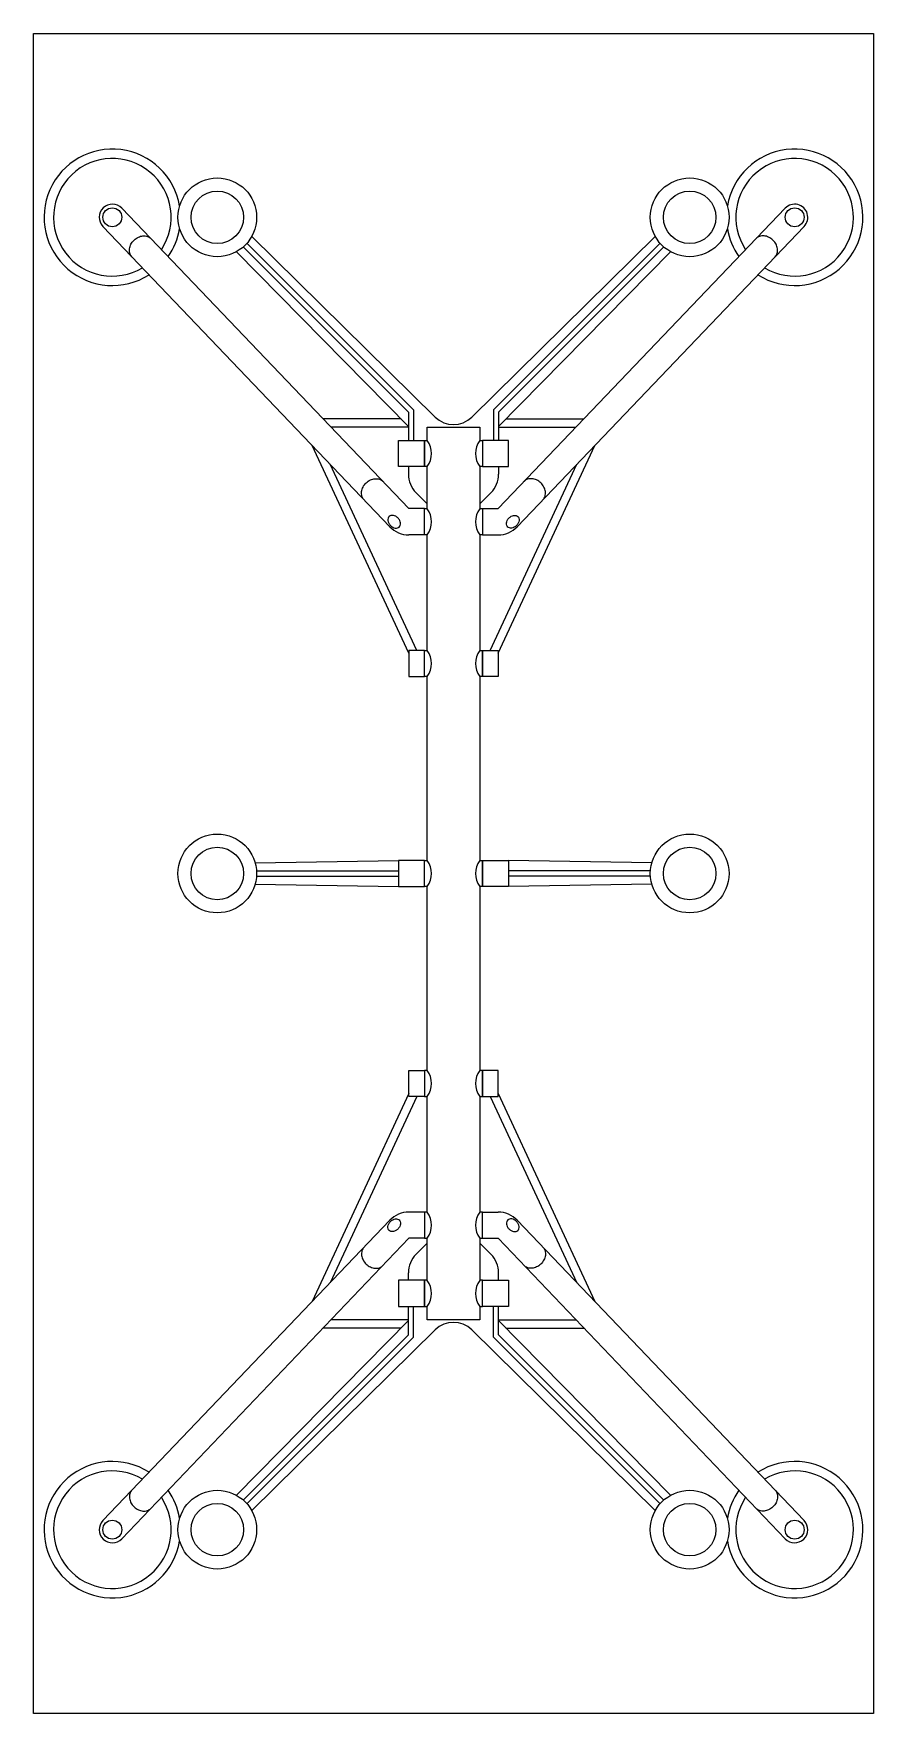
# Model space of a CAD drawing. Header units: millimetres. Extents: x 2198.5 to 2287.8, y 1208.8 to 1298.1.
# Drawn here: x 2278.594 to 2279.394, y 1288.015 to 1289.615 of the extents above; entities that cross this region are included whole.
import ezdxf

# ---------------------------------------------------------------- set-up
doc = ezdxf.new("R2010")
doc.units = ezdxf.units.MM

# ---------------------------------------------------------------- blocks, each defined once
blk = doc.blocks.new('Butaca5')
at = {"linetype": 'ByBlock'}
for p, q in [((-0.3302, 0.0605), (-0.6164, 0.334)), ((0.3302, 0.0605), (0.6164, 0.334)), ((-0.3475, 0.0425), (-0.6336, 0.316)), ((0.3475, 0.0425), (0.6336, 0.316)), ((-0.6068, 0.1922), (-0.4348, 0.0175)), ((-0.6003, 0.1968), (-0.4415, 0.038)), ((-0.5968, 0.2003), (-0.4395, 0.043)), ((-0.5922, 0.2068), (-0.4259, 0.043)), ((0.5922, 0.2068), (0.4259, 0.043)), ((0.6068, 0.1922), (0.4348, 0.0175)), ((0.5968, 0.2003), (0.4395, 0.043)), ((0.6003, 0.1968), (0.4415, 0.038)), ((-0.0103, 0.1889), (-0.0125, 0.0525)), ((-0.0025, 0.1876), (-0.0025, 0.0525)), ((0.0025, 0.1876), (0.0025, 0.0525)), ((0.0103, 0.1889), (0.0125, 0.0525)), ((-0.2097, 0.0425), (-0.4077, 0.1346)), ((0.2097, 0.0425), (0.4077, 0.1346)), ((-0.433, 0.05), (-0.433, 0.1242)), ((-0.425, 0.043), (-0.425, 0.1165)), ((-0.2125, 0.035), (-0.3898, 0.1174)), ((0.2125, 0.035), (0.3898, 0.1174)), ((0.425, 0.043), (0.425, 0.1165)), ((0.433, 0.05), (0.433, 0.1242)), ((-0.4415, 0.038), (-0.4125, 0.038)), ((-0.4395, 0.043), (-0.4125, 0.043)), ((-0.3875, 0.043), (-0.3804, 0.043)), ((-0.3627, 0.0357), (-0.352, 0.025)), ((-0.3475, 0.0275), (-0.3475, 0.0425)), ((-0.3225, 0.0275), (-0.3225, 0.0425)), ((0.3225, 0.0275), (0.3225, 0.0425)), ((0.3475, 0.0275), (0.3475, 0.0425)), ((0.3627, 0.0357), (0.352, 0.025)), ((0.3875, 0.043), (0.3804, 0.043)), ((0.4395, 0.043), (0.4125, 0.043)), ((0.4415, 0.038), (0.4125, 0.038)), ((-0.6068, -0.1922), (-0.4348, -0.0175)), ((-0.3627, -0.0357), (-0.352, -0.025)), ((-0.3475, -0.0275), (-0.3475, -0.0425)), ((-0.3225, -0.0275), (-0.3225, -0.0425)), ((0.3225, -0.0275), (0.3225, -0.0425)), ((0.3475, -0.0275), (0.3475, -0.0425)), ((0.3627, -0.0357), (0.352, -0.025)), ((0.6068, -0.1922), (0.4348, -0.0175)), ((-0.3475, -0.0425), (-0.6336, -0.316)), ((-0.6003, -0.1968), (-0.4415, -0.038)), ((-0.5968, -0.2003), (-0.4395, -0.043)), ((-0.5922, -0.2068), (-0.4259, -0.043)), ((-0.4415, -0.038), (-0.4125, -0.038)), ((-0.4395, -0.043), (-0.4125, -0.043)), ((-0.425, -0.043), (-0.425, -0.1165)), ((-0.2097, -0.0425), (-0.4077, -0.1346)), ((-0.2125, -0.035), (-0.3898, -0.1174)), ((-0.3875, -0.043), (-0.3804, -0.043)), ((0.2097, -0.0425), (0.4077, -0.1346)), ((0.2125, -0.035), (0.3898, -0.1174)), ((0.3475, -0.0425), (0.6336, -0.316)), ((0.3875, -0.043), (0.3804, -0.043)), ((0.4415, -0.038), (0.4125, -0.038)), ((0.4395, -0.043), (0.4125, -0.043)), ((0.425, -0.043), (0.425, -0.1165)), ((0.5922, -0.2068), (0.4259, -0.043)), ((0.5968, -0.2003), (0.4395, -0.043)), ((0.6003, -0.1968), (0.4415, -0.038)), ((-0.3302, -0.0605), (-0.6164, -0.334)), ((-0.433, -0.05), (-0.433, -0.1242)), ((-0.0103, -0.1889), (-0.0125, -0.0525)), ((-0.0025, -0.1876), (-0.0025, -0.0525)), ((0.0025, -0.1876), (0.0025, -0.0525)), ((0.0103, -0.1889), (0.0125, -0.0525)), ((0.3302, -0.0605), (0.6164, -0.334)), ((0.433, -0.05), (0.433, -0.1242))]:
    blk.add_line(p, q, dxfattribs=at)
for points in [[(-0.8, -0.4), (-0.8, 0.4), (0.8, 0.4), (0.8, -0.4)], [(-0.3875, 0.0275), (-0.3875, 0.0525), (-0.4125, 0.0525), (-0.4125, 0.0275)], [(-0.0125, 0.0275), (-0.0125, 0.0525), (0.0125, 0.0525), (0.0125, 0.0275)], [(0.3875, 0.0275), (0.3875, 0.0525), (0.4125, 0.0525), (0.4125, 0.0275)], [(-0.2125, 0.0275), (-0.2125, 0.0425), (-0.1875, 0.0425), (-0.1875, 0.0275)], [(0.2125, 0.0275), (0.2125, 0.0425), (0.1875, 0.0425), (0.1875, 0.0275)], [(-0.3875, -0.0275), (-0.3875, -0.0525), (-0.4125, -0.0525), (-0.4125, -0.0275)], [(-0.2125, -0.0275), (-0.2125, -0.0425), (-0.1875, -0.0425), (-0.1875, -0.0275)], [(-0.0125, -0.0275), (-0.0125, -0.0525), (0.0125, -0.0525), (0.0125, -0.0275)], [(0.2125, -0.0275), (0.2125, -0.0425), (0.1875, -0.0425), (0.1875, -0.0275)], [(0.3875, -0.0275), (0.3875, -0.0525), (0.4125, -0.0525), (0.4125, -0.0275)]]:
    blk.add_lwpolyline(points, close=True, dxfattribs=at)
for points in [[(-0.5874, 0.3064, 0.120011), (-0.5908, 0.3083, 0.104957), (-0.5951, 0.3086, 0.088923), (-0.5994, 0.3073, 0.080167), (-0.6033, 0.3043, 0.080167), (-0.6061, 0.3002, 0.088923), (-0.6073, 0.2959, 0.104957), (-0.6068, 0.2915, 0.120011), (-0.6047, 0.2883, 0.120011)], [(0.5874, 0.3064, -0.120011), (0.5908, 0.3083, -0.104957), (0.5951, 0.3086, -0.088923), (0.5994, 0.3073, -0.080167), (0.6033, 0.3043, -0.080167), (0.6061, 0.3002, -0.088923), (0.6073, 0.2959, -0.104957), (0.6068, 0.2915, -0.120011), (0.6047, 0.2883, -0.120011)], [(-0.3561, 0.0853, 0.120011), (-0.3594, 0.0872, 0.104957), (-0.3638, 0.0875, 0.088923), (-0.368, 0.0862, 0.080167), (-0.372, 0.0832, 0.080167), (-0.3748, 0.0791, 0.088923), (-0.376, 0.0747, 0.104957), (-0.3755, 0.0704, 0.120011), (-0.3734, 0.0672, 0.120011)], [(0.3561, 0.0853, -0.120011), (0.3594, 0.0872, -0.104957), (0.3638, 0.0875, -0.088923), (0.368, 0.0862, -0.080167), (0.372, 0.0832, -0.080167), (0.3748, 0.0791, -0.088923), (0.376, 0.0747, -0.104957), (0.3755, 0.0704, -0.120011), (0.3734, 0.0672, -0.120011)], [(-0.3561, -0.0853, -0.120011), (-0.3594, -0.0872, -0.104957), (-0.3638, -0.0875, -0.088923), (-0.368, -0.0862, -0.080167), (-0.372, -0.0832, -0.080167), (-0.3748, -0.0791, -0.088923), (-0.376, -0.0747, -0.104957), (-0.3755, -0.0704, -0.120011), (-0.3734, -0.0672, -0.120011)], [(0.3561, -0.0853, 0.120011), (0.3594, -0.0872, 0.104957), (0.3638, -0.0875, 0.088923), (0.368, -0.0862, 0.080167), (0.372, -0.0832, 0.080167), (0.3748, -0.0791, 0.088923), (0.376, -0.0747, 0.104957), (0.3755, -0.0704, 0.120011), (0.3734, -0.0672, 0.120011)], [(-0.5874, -0.3064, -0.120011), (-0.5908, -0.3083, -0.104957), (-0.5951, -0.3086, -0.088923), (-0.5994, -0.3073, -0.080167), (-0.6033, -0.3043, -0.080167), (-0.6061, -0.3002, -0.088923), (-0.6073, -0.2959, -0.104957), (-0.6068, -0.2915, -0.120011), (-0.6047, -0.2883, -0.120011)], [(0.5874, -0.3064, 0.120011), (0.5908, -0.3083, 0.104957), (0.5951, -0.3086, 0.088923), (0.5994, -0.3073, 0.080167), (0.6033, -0.3043, 0.080167), (0.6061, -0.3002, 0.088923), (0.6073, -0.2959, 0.104957), (0.6068, -0.2915, 0.120011), (0.6047, -0.2883, 0.120011)]]:
    blk.add_lwpolyline(points, format="xyb", dxfattribs=at)
for points in [[(-0.3385, 0.0528, -0.073136), (-0.3402, 0.055, -0.084143), (-0.341, 0.0573, -0.106492), (-0.3409, 0.0596, -0.130386), (-0.34, 0.0612, -0.130386), (-0.3384, 0.0622, -0.106492), (-0.3361, 0.0624, -0.084143), (-0.3338, 0.0617, -0.073136), (-0.3315, 0.0601, -0.073136), (-0.3298, 0.0579, -0.084143), (-0.329, 0.0556, -0.106492), (-0.3291, 0.0533, -0.130386), (-0.33, 0.0517, -0.130386), (-0.3316, 0.0507, -0.106492), (-0.3339, 0.0505, -0.084143), (-0.3362, 0.0512, -0.073136)], [(0.3385, 0.0528, 0.073136), (0.3402, 0.055, 0.084143), (0.341, 0.0573, 0.106492), (0.3409, 0.0596, 0.130386), (0.34, 0.0612, 0.130386), (0.3384, 0.0622, 0.106492), (0.3361, 0.0624, 0.084143), (0.3338, 0.0617, 0.073136), (0.3315, 0.0601, 0.073136), (0.3298, 0.0579, 0.084143), (0.329, 0.0556, 0.106492), (0.3291, 0.0533, 0.130386), (0.33, 0.0517, 0.130386), (0.3316, 0.0507, 0.106492), (0.3339, 0.0505, 0.084143), (0.3362, 0.0512, 0.073136)], [(-0.3385, -0.0528, 0.073136), (-0.3402, -0.055, 0.084143), (-0.341, -0.0573, 0.106492), (-0.3409, -0.0596, 0.130386), (-0.34, -0.0612, 0.130386), (-0.3384, -0.0622, 0.106492), (-0.3361, -0.0624, 0.084143), (-0.3338, -0.0617, 0.073136), (-0.3315, -0.0601, 0.073136), (-0.3298, -0.0579, 0.084143), (-0.329, -0.0556, 0.106492), (-0.3291, -0.0533, 0.130386), (-0.33, -0.0517, 0.130386), (-0.3316, -0.0507, 0.106492), (-0.3339, -0.0505, 0.084143), (-0.3362, -0.0512, 0.073136)], [(0.3385, -0.0528, -0.073136), (0.3402, -0.055, -0.084143), (0.341, -0.0573, -0.106492), (0.3409, -0.0596, -0.130386), (0.34, -0.0612, -0.130386), (0.3384, -0.0622, -0.106492), (0.3361, -0.0624, -0.084143), (0.3338, -0.0617, -0.073136), (0.3315, -0.0601, -0.073136), (0.3298, -0.0579, -0.084143), (0.329, -0.0556, -0.106492), (0.3291, -0.0533, -0.130386), (0.33, -0.0517, -0.130386), (0.3316, -0.0507, -0.106492), (0.3339, -0.0505, -0.084143), (0.3362, -0.0512, -0.073136)]]:
    blk.add_lwpolyline(points, format="xyb", close=True, dxfattribs=at)
for points in [[(-0.425, -0.025), (-0.425, 0.025), (-0.4125, 0.025)], [(-0.4125, 0.025), (-0.4125, 0.0275), (-0.3875, 0.0275), (-0.3875, 0.025)], [(-0.3875, 0.025), (-0.3475, 0.025)], [(-0.3475, 0.025), (-0.3475, 0.0275), (-0.3225, 0.0275), (-0.3225, 0.025)], [(-0.3225, 0.025), (-0.2125, 0.025)], [(-0.2125, 0.025), (-0.2125, 0.0275), (-0.1875, 0.0275), (-0.1875, 0.025)], [(-0.1875, 0.025), (-0.0125, 0.025)], [(-0.0125, 0.025), (-0.0125, 0.0275), (0.0125, 0.0275), (0.0125, 0.025)], [(0.0125, 0.025), (0.1875, 0.025)], [(0.2125, 0.025), (0.2125, 0.0275), (0.1875, 0.0275), (0.1875, 0.025)], [(0.2125, 0.025), (0.2125, 0.0275), (0.1875, 0.0275), (0.1875, 0.025)], [(0.2125, 0.025), (0.3225, 0.025)], [(0.3475, 0.025), (0.3475, 0.0275), (0.3225, 0.0275), (0.3225, 0.025)], [(0.3475, 0.025), (0.3475, 0.0275), (0.3225, 0.0275), (0.3225, 0.025)], [(0.3475, 0.025), (0.3875, 0.025)], [(0.4125, 0.025), (0.4125, 0.0275), (0.3875, 0.0275), (0.3875, 0.025)], [(0.4125, 0.025), (0.4125, 0.0275), (0.3875, 0.0275), (0.3875, 0.025)], [(0.4125, 0.025), (0.425, 0.025), (0.425, -0.025), (0.4125, -0.025)], [(-0.4125, -0.025), (-0.425, -0.025)], [(-0.4125, -0.0275), (-0.4125, -0.025)], [(-0.3875, -0.025), (-0.3875, -0.0275), (-0.4125, -0.0275)], [(-0.3475, -0.025), (-0.3875, -0.025)], [(-0.3475, -0.0275), (-0.3475, -0.025)], [(-0.3225, -0.025), (-0.3225, -0.0275), (-0.3475, -0.0275)], [(-0.2125, -0.025), (-0.3225, -0.025)], [(-0.1875, -0.025), (-0.1875, -0.0275), (-0.2125, -0.0275)], [(-0.2125, -0.0275), (-0.2125, -0.025)], [(-0.0125, -0.025), (-0.1875, -0.025)], [(0.0125, -0.025), (0.0125, -0.0275), (-0.0125, -0.0275)], [(-0.0125, -0.0275), (-0.0125, -0.025)], [(0.1875, -0.025), (0.0125, -0.025)], [(0.1875, -0.025), (0.1875, -0.0275), (0.2125, -0.0275)], [(0.1875, -0.025), (0.1875, -0.0275), (0.2125, -0.0275)], [(0.3225, -0.025), (0.2125, -0.025)], [(0.2125, -0.0275), (0.2125, -0.025)], [(0.2125, -0.0275), (0.2125, -0.025)], [(0.3225, -0.025), (0.3225, -0.0275), (0.3475, -0.0275)], [(0.3225, -0.025), (0.3225, -0.0275), (0.3475, -0.0275)], [(0.3475, -0.0275), (0.3475, -0.025)], [(0.3875, -0.025), (0.3475, -0.025)], [(0.3475, -0.0275), (0.3475, -0.025)], [(0.3875, -0.025), (0.3875, -0.0275), (0.4125, -0.0275)], [(0.3875, -0.025), (0.3875, -0.0275), (0.4125, -0.0275)], [(0.4125, -0.0275), (0.4125, -0.025)], [(0.4125, -0.0275), (0.4125, -0.025)]]:
    blk.add_lwpolyline(points, dxfattribs=at)
for centre, radius in [((-0.625, 0.325), 0.009), ((0.625, 0.325), 0.009), ((-0.625, 0.225), 0.0375), ((0, 0.225), 0.0375), ((0.625, 0.225), 0.0375), ((-0.625, 0.225), 0.025), ((0, 0.225), 0.025), ((0.625, 0.225), 0.025), ((-0.625, -0.225), 0.0375), ((0, -0.225), 0.0375), ((0.625, -0.225), 0.0375), ((-0.625, -0.225), 0.025), ((0, -0.225), 0.025), ((0.625, -0.225), 0.025), ((-0.625, -0.325), 0.009), ((0.625, -0.325), 0.009)]:
    blk.add_circle(centre, radius, dxfattribs=at)
for centre, radius, start, end in [((-0.625, 0.325), 0.065, 327.3797, 260.4212), ((0.625, 0.325), 0.065, 279.5788, 212.6203), ((-0.625, 0.325), 0.056, 329.1901, 303.3943), ((0.625, 0.325), 0.056, 236.6057, 210.8099), ((-0.625, 0.325), 0.0125, 46.2922, 226.2922), ((0.625, 0.325), 0.0125, 313.7078, 133.7078), ((-0.625, 0.325), 0.065, 279.5788, 305.2047), ((0.625, 0.325), 0.065, 234.7953, 260.4212), ((-0.3475, 0.0425), 0.025, 0, 46.2922), ((0.3475, 0.0425), 0.025, 133.7078, 180), ((-0.3804, 0.018), 0.025, 45, 90), ((0.3804, 0.018), 0.025, 90, 135), ((-0.4526, 0), 0.025, 315.4502, 44.5498), ((-0.4, 0.0425), 0.0215, 234.5107, 305.4893), ((-0.335, 0.0425), 0.0215, 234.5107, 305.4893), ((-0.2, 0.0425), 0.0215, 234.5107, 305.4893), ((0, 0.0425), 0.0215, 234.5107, 305.4893), ((0.2, 0.0425), 0.0215, 234.5107, 305.4893), ((0.335, 0.0425), 0.0215, 234.5107, 305.4893), ((0.4, 0.0425), 0.0215, 234.5107, 305.4893), ((0.4526, 0), 0.025, 135.4502, 224.5498), ((-0.4, -0.0425), 0.0215, 54.5107, 125.4893), ((-0.335, -0.0425), 0.0215, 54.5107, 125.4893), ((-0.2, -0.0425), 0.0215, 54.5107, 125.4893), ((0, -0.0425), 0.0215, 54.5107, 125.4893), ((0.2, -0.0425), 0.0215, 54.5107, 125.4893), ((0.335, -0.0425), 0.0215, 54.5107, 125.4893), ((0.4, -0.0425), 0.0215, 54.5107, 125.4893), ((-0.3804, -0.018), 0.025, 270, 315), ((-0.3475, -0.0425), 0.025, 313.7078, 0), ((0.3475, -0.0425), 0.025, 180, 226.2922), ((0.3804, -0.018), 0.025, 225, 270), ((-0.625, -0.325), 0.065, 99.5788, 32.6203), ((-0.625, -0.325), 0.056, 56.6057, 30.8099), ((-0.625, -0.325), 0.065, 54.7953, 80.4212), ((0.625, -0.325), 0.065, 147.3797, 80.4212), ((0.625, -0.325), 0.056, 149.1901, 123.3943), ((0.625, -0.325), 0.065, 99.5788, 125.2047), ((-0.625, -0.325), 0.0125, 133.7078, 313.7078), ((0.625, -0.325), 0.0125, 226.2922, 46.2922)]:
    blk.add_arc(centre, radius, start, end, dxfattribs=at)

msp = doc.modelspace()

# ---------------------------------------------------------------- block references
at = {"rotation": 270}
msp.add_blockref('Butaca5', (2278.9935, 1288.8147), dxfattribs=at)

doc.saveas('drawing.dxf')
